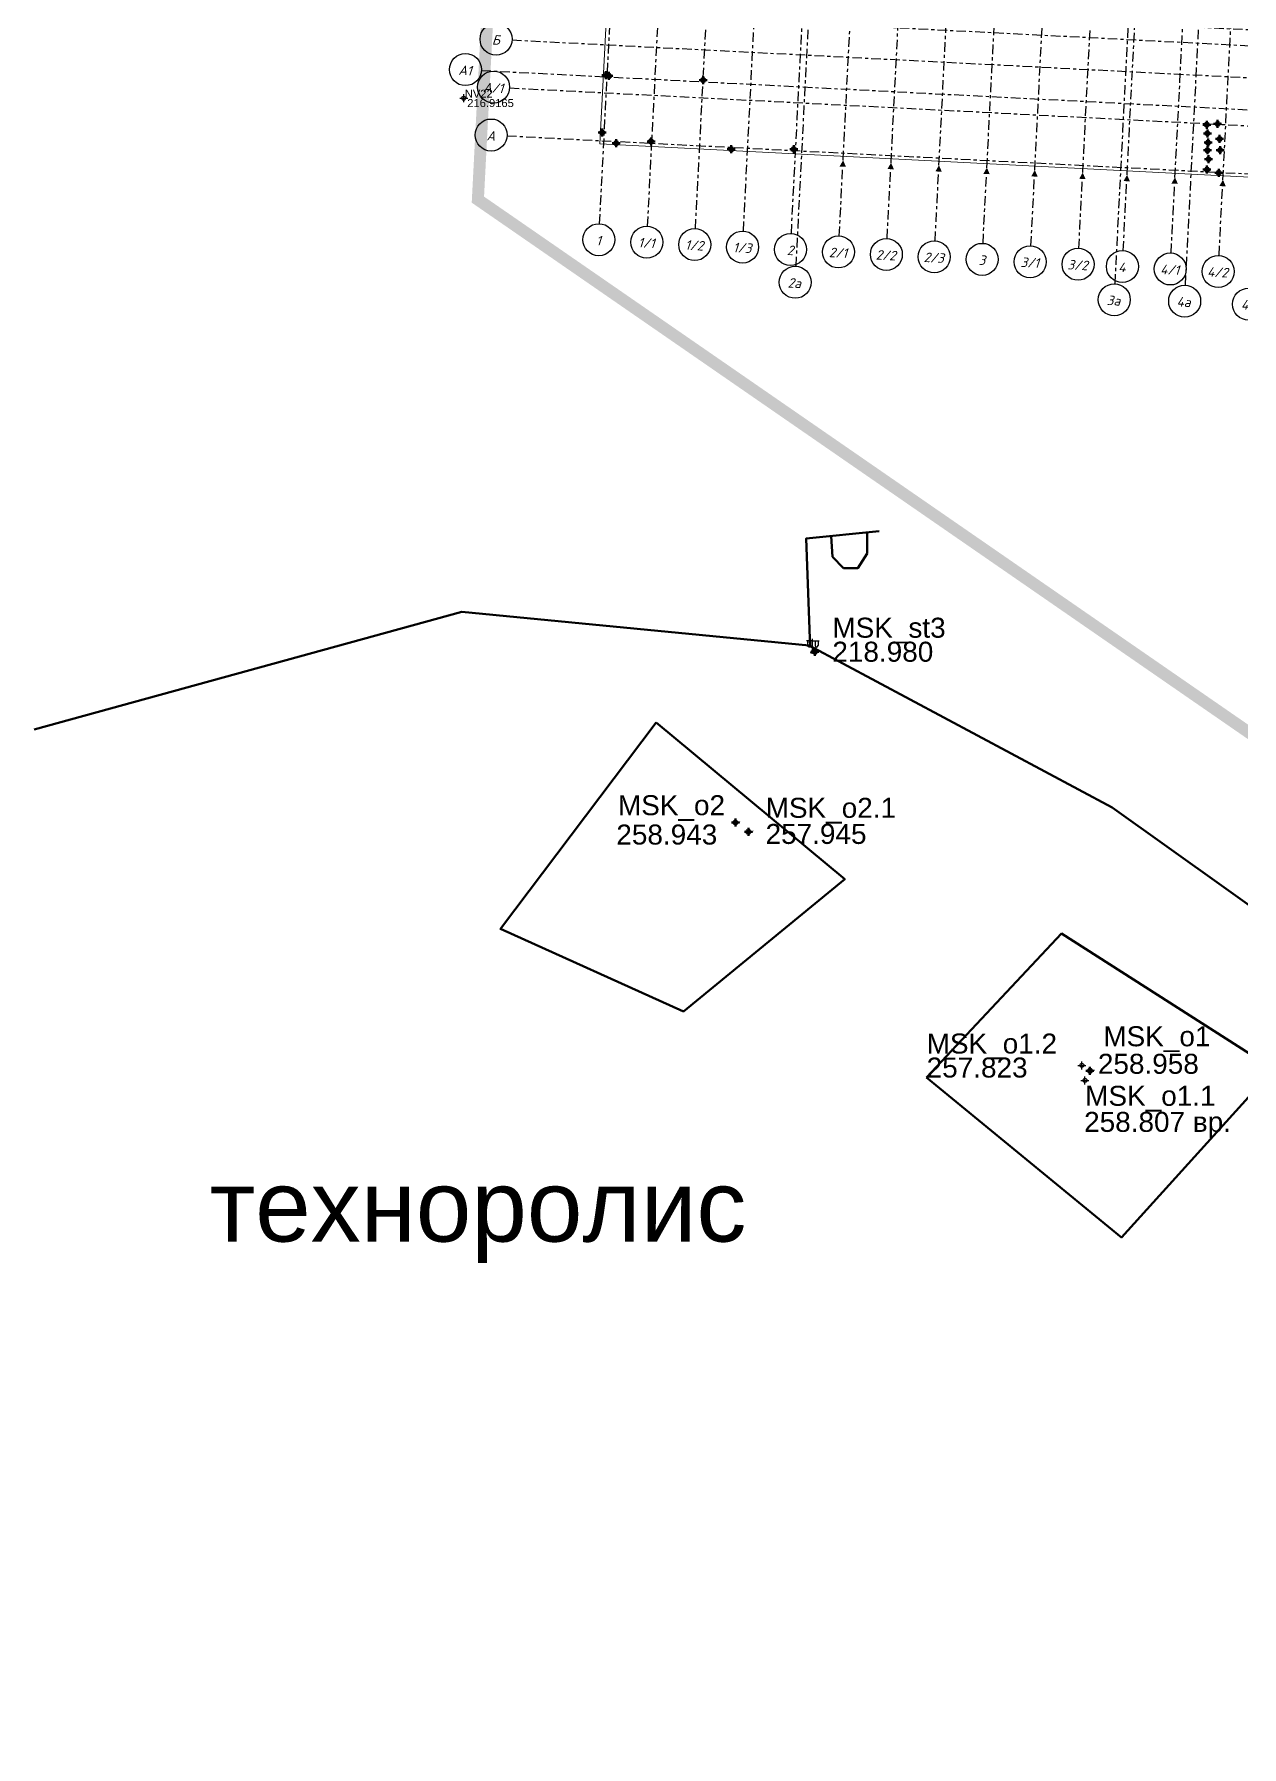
# Model space of a CAD drawing. Header units: metres. Extents: x -21579 to -20728, y 37830 to 38519.
# Drawn here: x -21388 to -21237, y 37884 to 38098 of the extents above; entities that cross this region are included whole.
import ezdxf

# ---------------------------------------------------------------- set-up
doc = ezdxf.new("R2010")
doc.units = ezdxf.units.M
doc.header["$PDMODE"] = 34
doc.header["$PDSIZE"] = 0.5
doc.linetypes.add('DXK_LINE_DOT3', pattern=[5.9187, 2.979, -0.9799, 0.9799, -0.9799])
doc.linetypes.add('HIDDEN', pattern=[0.375, 0.25, -0.125])
for name, color, linetype in [('2', 7, 'Continuous'), ('8', 7, 'Continuous'), ('_ГП_граница Эт.1', 212, 'Continuous'), ('ВЫСОТЫ_color_wheel', 150, 'Continuous'), ('ИМЕНА_color_wheel', 120, 'Continuous'), ('Код', 7, 'Continuous'), ('Номер', 7, 'Continuous'), ('Отметка', 7, 'Continuous'), ('Пикет', 7, 'Continuous'), ('ТОЧКИ_ОБОСНОВАНИЯ_color_wheel', 10, 'Continuous')]:
    doc.layers.add(name, color=color, linetype=linetype)
doc.layers.add('ка', color=7, linetype='Continuous', lineweight=30)
doc.layers.add('Фонари', color=7, linetype='Continuous', lineweight=25)
doc.styles.add('ISOCPEUR Italic', font='isocpeui.ttf', dxfattribs={"height": 0.2})
doc.styles.get("Standard").update_dxf_attribs({"font": 'arial.ttf'})

# ---------------------------------------------------------------- blocks, each defined once
blk = doc.blocks.new('FNRM2_4')
at = {"layer": 'Фонари', "linetype": 'Continuous', "lineweight": 25}
h = blk.add_hatch(color=7, dxfattribs=at)
edge = h.paths.add_edge_path()
edge.add_arc((0, 0), 0.2, 0, 360)
at = {"layer": 'Фонари', "color": 7, "linetype": 'Continuous', "lineweight": 25}
for p, q in [((0, 1.39), (-0.78, 1.39)), ((-0.63, 1.38), (-0.63, 0.82)), ((-0.27, 1.37), (-0.27, 0.81)), ((0, 0.2), (0, 1.64)), ((0.02, 1.39), (0.81, 1.39)), ((0.32, 1.37), (0.32, 0.81)), ((0.68, 1.38), (0.68, 0.82))]:
    blk.add_line(p, q, dxfattribs=at)
blk.add_circle((0, 0), 0.2, dxfattribs=at)
at = {"layer": 'Фонари', "color": 7, "linetype": 'Continuous', "lineweight": 25, "extrusion": (0, 0, -1)}
blk.add_arc((0.45, 0.81), 0.181, 180, 0, dxfattribs=at)
at = {"layer": 'Фонари', "color": 7, "linetype": 'Continuous', "lineweight": 25}
blk.add_arc((0.5, 0.81), 0.181, 180, 0, dxfattribs=at)
blk = doc.blocks.new('5к')
at = {"layer": '8', "linetype": 'Continuous'}
for points in [[(1744.88, 333.13), (1743.88, 331.13), (1742.88, 333.13)], [(1759.88, 333.13), (1758.88, 331.13), (1757.88, 333.13)], [(1774.88, 333.13), (1773.88, 331.13), (1772.88, 333.13)], [(1789.88, 333.13), (1788.88, 331.13), (1787.88, 333.13)], [(1804.87, 333.13), (1803.87, 331.13), (1802.87, 333.13)], [(1819.87, 333.13), (1818.87, 331.13), (1817.87, 333.13)], [(1834.87, 333.13), (1833.87, 331.13), (1832.87, 333.13)], [(1849.87, 333.13), (1848.87, 331.13), (1847.87, 333.13)], [(1864.87, 333.13), (1863.87, 331.13), (1862.87, 333.13)], [(1879.87, 333.13), (1878.87, 331.13), (1877.87, 333.13)], [(1724.62, 329.86), (1726.62, 328.88), (1724.63, 327.86)], [(1724.62, 314.86), (1726.62, 313.88), (1724.63, 312.86)], [(1724.62, 299.86), (1726.62, 298.88), (1724.63, 297.86)], [(1724.62, 284.86), (1726.62, 283.88), (1724.63, 282.86)], [(1724.62, 269.86), (1726.62, 268.88), (1724.63, 267.86)], [(1724.62, 254.86), (1726.62, 253.88), (1724.63, 252.86)], [(1724.62, 239.86), (1726.62, 238.88), (1724.63, 237.86)], [(1724.62, 224.86), (1726.62, 223.87), (1724.63, 222.86)], [(1957, 222.87), (1955, 223.87), (1957, 224.87)], [(1724.62, 209.86), (1726.62, 208.87), (1724.63, 207.86)], [(1957, 207.87), (1955, 208.87), (1957, 209.87)], [(1724.62, 194.86), (1726.62, 193.87), (1724.63, 192.86)], [(1957, 192.87), (1955, 193.87), (1957, 194.87)], [(1724.62, 179.86), (1726.62, 178.87), (1724.63, 177.86)], [(1957, 177.87), (1955, 178.87), (1957, 179.87)], [(1724.62, 164.86), (1726.62, 163.87), (1724.63, 162.86)], [(1957, 162.87), (1955, 163.87), (1957, 164.87)], [(1724.62, 149.86), (1726.62, 148.87), (1724.63, 147.86)], [(1957, 147.87), (1955, 148.87), (1957, 149.87)], [(1724.62, 134.86), (1726.62, 133.87), (1724.63, 132.86)], [(1957, 132.87), (1955, 133.87), (1957, 134.87)], [(1724.62, 119.86), (1726.62, 118.88), (1724.63, 117.86)], [(1724.62, 104.86), (1726.62, 103.87), (1724.63, 102.86)], [(1957, 102.87), (1955, 103.87), (1957, 104.87)], [(1724.62, 89.86), (1726.62, 88.87), (1724.63, 87.86)], [(1957, 87.87), (1955, 88.87), (1957, 89.87)], [(1724.62, 74.86), (1726.62, 73.87), (1724.63, 72.86)], [(1957, 72.87), (1955, 73.87), (1957, 74.87)], [(1957, 59), (1955, 60), (1957, 61)], [(1957, 44), (1955, 45), (1957, 46)], [(1957, 29), (1955, 30), (1957, 31)], [(1957, 14), (1955, 15), (1957, 16)], [(1957, -1), (1955, 0), (1957, 1)], [(1802.87, -4.25), (1803.87, -2.25), (1804.87, -4.25)], [(1817.87, -4.25), (1818.87, -2.25), (1819.87, -4.25)], [(1832.87, -4.25), (1833.87, -2.25), (1834.87, -4.25)], [(1847.87, -4.25), (1848.87, -2.25), (1849.87, -4.25)], [(1862.87, -4.25), (1863.87, -2.25), (1864.87, -4.25)], [(1877.87, -4.25), (1878.87, -2.25), (1879.87, -4.25)], [(1891.75, -4.25), (1892.75, -2.25), (1893.75, -4.25)], [(1906.75, -4.25), (1907.75, -2.25), (1908.75, -4.25)], [(1921.75, -4.25), (1922.75, -2.25), (1923.75, -4.25)], [(1936.75, -4.25), (1937.75, -2.25), (1938.75, -4.25)]]:
    blk.add_hatch(color=8, dxfattribs=at).paths.add_polyline_path(points)
at = {"layer": '2', "color": 8, "linetype": 'DXK_LINE_DOT3'}
for p, q in [((1728.88, -25.94), (1728.88, 332.34)), ((1743.88, -25.94), (1743.88, 332.34)), ((1758.88, -25.94), (1758.88, 332.34)), ((1773.88, -25.94), (1773.88, 332.34)), ((1788.88, -25.94), (1788.88, 332.34)), ((1790.88, -36.09), (1790.88, 332.34)), ((1803.87, -25.94), (1803.87, 332.34)), ((1818.87, -25.94), (1818.87, 332.34)), ((1833.87, -25.94), (1833.87, 332.34)), ((1848.87, -25.94), (1848.87, 332.34)), ((1863.87, -25.94), (1863.87, 332.34)), ((1878.87, -25.94), (1878.87, 332.34)), ((1890.75, -36.44), (1890.75, 332.34)), ((1892.75, -25.94), (1892.75, 332.34)), ((1907.75, -25.94), (1907.75, 332.34)), ((1912.75, -35.75), (1912.75, 332.34)), ((1922.75, -25.94), (1922.75, 332.34)), ((1932.75, -35.66), (1932.75, 332.34)), ((1937.75, -25.94), (1937.75, 332.34)), ((1952.75, -25.94), (1952.75, 332.34)), ((1698.59, 328.88), (1956.96, 328.88)), ((1698.59, 313.88), (1956.96, 313.88)), ((1698.59, 298.88), (1956.96, 298.88)), ((1698.59, 283.88), (1956.96, 283.88)), ((1698.59, 268.88), (1956.96, 268.88)), ((1698.59, 253.88), (1956.96, 253.88)), ((1688.14, 236.88), (1956.96, 236.88)), ((1698.59, 238.88), (1956.96, 238.88)), ((1698.59, 223.87), (1956.96, 223.87)), ((1698.59, 208.87), (1956.96, 208.87)), ((1698.59, 193.87), (1956.96, 193.87)), ((1698.59, 178.87), (1956.96, 178.87)), ((1698.59, 163.87), (1956.96, 163.87)), ((1698.59, 148.87), (1956.96, 148.87)), ((1698.59, 133.87), (1956.96, 133.87)), ((1698.59, 118.88), (1956.96, 118.88)), ((1698.59, 103.87), (1956.96, 103.87)), ((1698.59, 88.87), (1956.96, 88.87)), ((1698.59, 73.87), (1956.96, 73.87)), ((1689.2, 62), (1956.96, 62)), ((1698.59, 60), (1956.96, 60)), ((1698.59, 45), (1956.96, 45)), ((1689.2, 40), (1956.96, 40)), ((1698.59, 30), (1956.96, 30)), ((1689.52, 20), (1956.96, 20)), ((1698.59, 15), (1956.96, 15)), ((1698.59, 0), (1956.96, 0))]:
    blk.add_line(p, q, dxfattribs=at)
at = {"layer": '2', "color": 8, "linetype": 'Continuous'}
for centre in [(1693.59, 328.88), (1693.59, 313.88), (1693.59, 298.88), (1693.59, 283.88), (1693.59, 268.88), (1693.59, 253.88), (1683.14, 236.88), (1693.59, 238.88), (1693.59, 223.87), (1693.59, 208.87), (1693.59, 193.87), (1693.59, 178.87), (1693.59, 163.87), (1693.59, 148.87), (1693.59, 133.87), (1693.59, 118.88), (1693.59, 103.87), (1693.59, 88.87), (1693.59, 73.87), (1684.2, 62), (1693.59, 60), (1693.59, 45), (1684.2, 40), (1693.59, 30), (1684.52, 20), (1693.59, 15), (1693.59, 0), (1728.88, -30.94), (1743.88, -30.94), (1758.88, -30.94), (1773.88, -30.94), (1788.88, -30.94), (1803.87, -30.94), (1818.87, -30.94), (1833.87, -30.94), (1848.87, -30.94), (1863.87, -30.94), (1878.87, -30.94), (1892.75, -30.94), (1907.75, -30.94), (1922.75, -30.94), (1937.75, -30.94), (1952.75, -30.94), (1790.88, -41.09), (1890.75, -41.44), (1912.75, -40.75), (1932.75, -40.66)]:
    blk.add_circle(centre, 5, dxfattribs=at)
at = {"layer": '2', "color": 8, "linetype": 'Continuous', "style": 'ISOCPEUR Italic'}
for s, height, p in [('Н', 3.01, (1692.35, 327.13)), ('М/1', 3.008, (1690.32, 312.13)), ('М', 3.01, (1692.19, 297.13)), ('Л/1', 3.008, (1690.48, 282.13)), ('Л', 3.01, (1692.35, 267.13)), ('К/1', 3.008, (1690.48, 252.13)), ('И1', 3.008, (1681.12, 235.13)), ('К', 3.01, (1692.35, 237.13)), ('И/1', 3.008, (1690.48, 222.13)), ('И', 3.01, (1692.35, 207.13)), ('Ж/1', 3.008, (1690.17, 192.13)), ('Ж', 3.01, (1692.04, 177.13)), ('Е/1', 3.008, (1690.63, 162.13)), ('Е', 3.01, (1692.5, 147.13)), ('Д/1', 3.008, (1690.32, 132.13)), ('Д', 3.01, (1692.19, 117.13)), ('Г/1', 3.008, (1690.63, 102.13)), ('Г', 3.01, (1692.5, 87.13)), ('В/1', 3.008, (1690.48, 72.13)), ('В1', 3.008, (1682.17, 60.25)), ('В', 3.01, (1692.35, 58.25)), ('Б/1', 3.008, (1690.48, 43.25)), ('Б1', 3.008, (1682.17, 38.25)), ('Б', 3.01, (1692.35, 28.25)), ('А1', 3.008, (1682.34, 18.25)), ('А/1', 3.008, (1690.32, 13.25)), ('А', 3.01, (1692.19, -1.75)), ('1', 3.01, (1728.1, -32.69)), ('1/1', 3.008, (1741.23, -32.69)), ('1/2', 3.008, (1755.92, -32.69)), ('1/3', 3.008, (1770.92, -32.69)), ('2', 3.01, (1787.78, -32.69)), ('2/1', 3.008, (1800.92, -32.69)), ('2/2', 3.008, (1815.6, -32.69)), ('2/3', 3.008, (1830.6, -32.69)), ('3', 3.01, (1847.78, -32.69)), ('3/1', 3.008, (1860.92, -32.69)), ('3/2', 3.008, (1875.6, -32.69)), ('4', 3.01, (1891.51, -32.69)), ('4/1', 3.008, (1904.64, -32.69)), ('4/2', 3.008, (1919.33, -32.69)), ('4/3', 3.008, (1934.33, -32.69)), ('5', 3.01, (1951.66, -32.69)), ('2а', 3.008, (1788.54, -42.84)), ('3а', 3.008, (1888.42, -43.19)), ('4а', 3.008, (1910.26, -42.5)), ('4б', 3.008, (1930.42, -42.41))]:
    blk.add_text(s, height=height, dxfattribs=at).set_placement(p)

msp = doc.modelspace()

# ---------------------------------------------------------------- linework, layer by layer
at = {"color": 4, "lineweight": 60}
for points in [[(-21290.95, 38021.37), (-21291.47, 38034.96), (-21282.34, 38035.88)], [(-21288.35, 38035.28), (-21288.19, 38032.68)], [(-21288.19, 38032.68), (-21286.79, 38031.28), (-21284.99, 38031.28), (-21283.82, 38033.12), (-21283.82, 38035.74)], [(-21387.98, 38011.12), (-21334.52, 38025.83), (-21291.1, 38021.6), (-21253.19, 38001.38), (-21225.27, 37981.43), (-21212.41, 37949.76), (-21212.08, 37925.52), (-21219.66, 37886.99)]]:
    msp.add_lwpolyline(points, dxfattribs=at)
msp.add_lwpolyline([(-21310.21, 38012), (-21286.63, 37992.39), (-21306.82, 37975.88), (-21329.69, 37986.18)], close=True, dxfattribs=at)
at = {"color": 4, "lineweight": 60, "elevation": 515.65}
msp.add_lwpolyline([(-21276.4, 37967.61), (-21259.52, 37985.6), (-21232.98, 37968.66), (-21252.04, 37947.64)], close=True, dxfattribs=at)
at = {"color": 4, "lineweight": 60}
msp.add_point((-21255.98, 37968.46, 258.96), dxfattribs=at)
at = {"layer": '_ГП_граница Эт.1', "color": 5, "linetype": 'HIDDEN', "ltscale": 20, "const_width": 1.5, "flags": 128}
msp.add_lwpolyline([(-21228.62, 38311.35), (-21301.4, 38287.19), (-21301.4, 38287.19), (-21321.97, 38281.03), (-21332.51, 38077.33), (-21191.76, 37980.1), (-21129.93, 37937.21), (-21054.56, 37885), (-20994.29, 37963.94), (-21148.02, 38078.54), (-21139.93, 38089.41), (-21142.26, 38090.1), (-21192.12, 38140.42), (-21194.49, 38183.83), (-21195.01, 38221.56), (-21196.86, 38221.56), (-21197.41, 38221.56), (-21198.47, 38242.25), (-21199.06, 38255.9), (-21197.38, 38256.31), (-21198.63, 38269.96), (-21199.82, 38297.63), (-21200.85, 38297.58), (-21201.42, 38309.94), (-21200.08, 38309.98), (-21200.41, 38321.53), (-21223.33, 38313.26)], dxfattribs=at)
at = {"layer": 'ка', "lineweight": 15, "elevation": 218.1}
msp.add_lwpolyline([(-21310.4, 38216.48), (-21220.17, 38211.86), (-21227.05, 38079.69), (-21317.28, 38084.31)], close=True, dxfattribs=at)
at = {"layer": 'Пикет', "color": 3, "lineweight": 60}
for p in [(-21316.51, 38092.9, 10.45), (-21316.12, 38092.8, 10.47), (-21316.12, 38092.79, 1.3), (-21304.35, 38092.28, 1.32), (-21316.97, 38085.72, 10.44), (-21241.37, 38086.69, -0.25), (-21241.3, 38085.6, -0.24), (-21240.02, 38086.8, -0.25), (-21315.2, 38084.38, 10.54), (-21310.86, 38084.61, 1.41), (-21300.83, 38083.62, 10.46), (-21293.02, 38083.64, 10.61), (-21241.29, 38083.5, -0.25), (-21241.22, 38084.46, -0.25), (-21239.78, 38084.91, -0.25), (-21239.71, 38083.52, -0.26), (-21241.35, 38081.08, -0.25), (-21241.15, 38082.39, -0.26), (-21239.88, 38080.68, -0.24), (-21290.36, 38020.83, 219), (-21300.31, 37999.48, 258.94), (-21298.69, 37998.32, 257.94), (-21255.99, 37968.46, 258.96)]:
    msp.add_point(p, dxfattribs=at)
at = {"layer": 'Пикет', "color": 240}
msp.add_point((-21290.36, 38020.83, 219), dxfattribs=at)
at = {"layer": 'Пикет', "color": 7}
for p in [(-21300.31, 37999.48, 258.94), (-21256.99, 37969.13, 257.82), (-21256.61, 37967.25, 258.81)]:
    msp.add_point(p, dxfattribs=at)
at = {"layer": 'ТОЧКИ_ОБОСНОВАНИЯ_color_wheel'}
msp.add_point((-21334.28, 38090.01, 216.92), dxfattribs=at)
at = {"layer": 'ТОЧКИ_ОБОСНОВАНИЯ_color_wheel', "color": 4}
msp.add_point((-21298.69, 37998.32, 257.94), dxfattribs=at)

# ---------------------------------------------------------------- block references
at = {"xscale": 0.400000000000021, "yscale": 0.400000000000021, "zscale": 0.400000000000021, "rotation": 357.065376066985}
msp.add_blockref('5к', (-22007.4, 38120.09, 218.1), dxfattribs=at)
at = {"layer": 'Фонари', "color": 7, "linetype": 'Continuous', "lineweight": 25}
msp.add_blockref('FNRM2_4', (-21290.66, 38020.79), dxfattribs=at)

# ---------------------------------------------------------------- texts
at = {"color": 4, "lineweight": 60}
msp.add_text('техноролис', height=8.938, dxfattribs=at).set_placement((-21366.07, 37947.11))
at = {"layer": 'ВЫСОТЫ_color_wheel'}
for s, height, p in [('216.9165', 1, (-21333.84, 38088.9, -0.16)), ('258.943', 2.5, (-21315.2, 37996.73)), ('257.945', 2.5, (-21296.54, 37996.81))]:
    msp.add_text(s, height=height, dxfattribs=at).set_placement(p)
at = {"layer": 'ИМЕНА_color_wheel'}
msp.add_text('NV22', height=1, dxfattribs=at).set_placement((-21334.15, 38090.07, -0.16))
at = {"layer": 'Код', "color": 9, "lineweight": 60}
for s, p in [('V', (-21316.43, 38092.73, 10.45)), ('ST1', (-21316.04, 38092.62, 1.3)), ('ST1', (-21304.27, 38092.11, 1.32)), ('V', (-21241.28, 38086.52, -0.25)), ('V', (-21239.93, 38086.63, -0.25)), ('V', (-21315.11, 38084.21, 10.54)), ('ST1', (-21310.77, 38084.44, 1.41)), ('V', (-21241.22, 38085.43, -0.24)), ('V', (-21241.2, 38083.32, -0.25)), ('V', (-21241.13, 38084.29, -0.25)), ('V', (-21239.69, 38084.74, -0.25)), ('V', (-21239.63, 38083.35, -0.26)), ('V', (-21241.07, 38082.22, -0.26)), ('V', (-21241.26, 38080.91, -0.25)), ('V', (-21239.8, 38080.5, -0.24))]:
    msp.add_text(s, height=0.1, dxfattribs=at).set_placement(p)
at = {"layer": 'Номер', "color": 4, "lineweight": 60}
for s, p in [('v_17', (-21316.43, 38092.97, 10.45)), ('A4', (-21316.04, 38092.86, 1.3)), ('v_14', (-21316.03, 38092.87, 10.47)), ('A3', (-21304.27, 38092.35, 1.32)), ('v_12', (-21316.88, 38085.79, 10.44)), ('5', (-21241.28, 38086.76, -0.25)), ('6', (-21241.22, 38085.67, -0.24)), ('4', (-21239.93, 38086.87, -0.25)), ('v_16', (-21315.11, 38084.45, 10.54)), ('NA2', (-21310.77, 38084.68, 1.41)), ('v_15', (-21300.74, 38083.69, 10.46)), ('v_11', (-21292.94, 38083.71, 10.61)), ('8', (-21241.2, 38083.57, -0.25)), ('7', (-21241.13, 38084.53, -0.25)), ('3', (-21239.69, 38084.98, -0.25)), ('2', (-21239.63, 38083.59, -0.26)), ('9', (-21241.07, 38082.46, -0.26)), ('10', (-21241.26, 38081.15, -0.25)), ('1', (-21239.8, 38080.75, -0.24)), ('MSK_st3', (-21290.28, 38020.9, 219)), ('MSK_o2', (-21300.23, 37999.55, 258.94)), ('MSK_o2.1', (-21298.6, 37998.39, 257.94)), ('MSK_o1', (-21255.9, 37968.53, 258.96))]:
    msp.add_text(s, height=0.1, dxfattribs=at).set_placement(p)
at = {"layer": 'Номер', "color": 7}
for s, p in [('MSK_st3', (-21288.19, 38022.58, 218.98)), ('MSK_o2', (-21315, 38000.4)), ('MSK_o2.1', (-21296.53, 38000.07, 257.93)), ('MSK_o1.2', (-21276.4, 37970.61, 515.65)), ('MSK_o1', (-21254.31, 37971.52)), ('MSK_o1.1', (-21256.58, 37964.08))]:
    msp.add_text(s, height=2.5, dxfattribs=at).set_placement(p)
at = {"layer": 'Отметка', "color": 1, "lineweight": 60}
for s, p in [('10.449', (-21316.43, 38092.85, 10.45)), ('1.303', (-21316.04, 38092.74, 1.3)), ('10.470', (-21316.03, 38092.75, 10.47)), ('1.318', (-21304.27, 38092.23, 1.32)), ('10.437', (-21316.88, 38085.67, 10.44)), ('-0.254', (-21241.28, 38086.64, -0.25)), ('-0.245', (-21241.22, 38085.55, -0.24)), ('-0.249', (-21239.93, 38086.75, -0.25)), ('10.536', (-21315.11, 38084.33, 10.54)), ('1.407', (-21310.77, 38084.56, 1.41)), ('10.459', (-21300.74, 38083.57, 10.46)), ('10.608', (-21292.94, 38083.59, 10.61)), ('-0.253', (-21241.2, 38083.44, -0.25)), ('-0.251', (-21241.13, 38084.41, -0.25)), ('-0.250', (-21239.69, 38084.86, -0.25)), ('-0.262', (-21239.63, 38083.47, -0.26)), ('-0.255', (-21241.07, 38082.34, -0.26)), ('-0.252', (-21241.26, 38081.03, -0.25)), ('-0.240', (-21239.8, 38080.62, -0.24)), ('218.996', (-21290.28, 38020.78, 219)), ('258.943', (-21300.23, 37999.43, 258.94)), ('257.945', (-21298.6, 37998.27, 257.94)), ('258.958', (-21255.9, 37968.41, 258.96))]:
    msp.add_text(s, height=0.1, dxfattribs=at).set_placement(p)
at = {"layer": 'Отметка', "color": 5}
for s, p in [('218.980', (-21288.19, 38019.58, 218.98)), ('257.823', (-21276.4, 37967.61, 515.65)), ('258.958', (-21254.99, 37968.08)), ('258.807 вр.', (-21256.71, 37960.82))]:
    msp.add_text(s, height=2.5, dxfattribs=at).set_placement(p)

doc.saveas('drawing.dxf')
